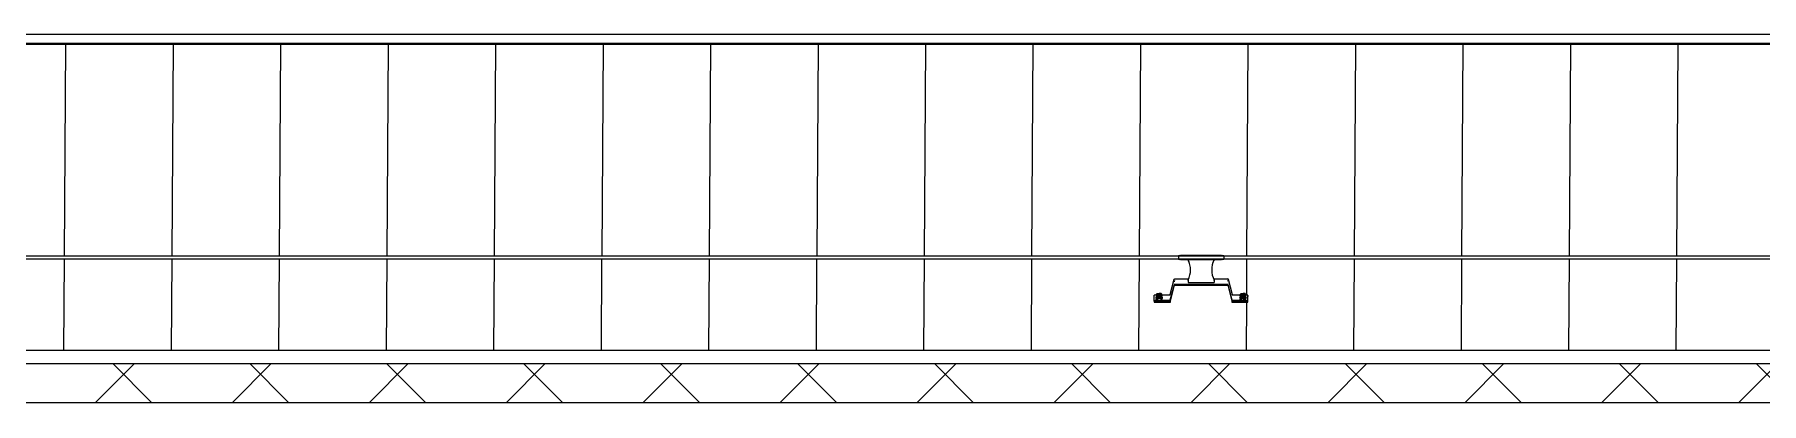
# Model space of a CAD drawing. Header units: millimetres. Extents: x 900982 to 1200730, y -305 to 27743.
# Drawn here: x 971740 to 977090, y 16569 to 17711 of the extents above; entities that cross this region are included whole.
import ezdxf

# ---------------------------------------------------------------- set-up
doc = ezdxf.new("R2010")
doc.units = ezdxf.units.MM
for name, color, linetype, lineweight in [('A-ROOF', 132, 'Continuous', 5), ('A-ROOF-PATT', 132, 'Continuous', 15), ('Q-SPCQ', 91, 'Continuous', 5)]:
    doc.layers.add(name, color=color, linetype=linetype, lineweight=lineweight)

# ---------------------------------------------------------------- blocks, each defined once
blk = doc.blocks.new('Static Line_Sayfa_Metal Deck_Pan Mount - Up to 15 _ pitch - Max 2 Users-1845519-SECTION - GRIDS 2A')
at = {"layer": 'Q-SPCQ'}
for p, q in [((1010152.4, 17024.9), (917357.6, 17024.9)), ((917357.6, 17016.9), (1010152.4, 17016.9)), ((975288.4, 17027.2), (975284.1, 17026.2)), ((975284.1, 17015.7), (975288.4, 17014.7)), ((975417.5, 17027.4), (975290.7, 17027.4)), ((975290.7, 17014.4), (975417.5, 17014.4)), ((975314.1, 17014.5), (975314.1, 17016.4)), ((975314.1, 17013.3), (975314.1, 17014.5)), ((975394.1, 17014.5), (975314.1, 17014.5)), ((975314.1, 17013.6), (975314.1, 17013.3)), ((975394.1, 17016.4), (975394.1, 17014.5)), ((975394.1, 17014.5), (975394.1, 17013.3)), ((975394.1, 17013.3), (975394.1, 17013.6)), ((975424.1, 17026.2), (975419.8, 17027.2)), ((975419.8, 17014.7), (975424.1, 17015.7)), ((975270.2, 16936.8), (975257.7, 16888.4)), ((975257.8, 16905.9), (975270.3, 16954.2)), ((975259.3, 16886.5), (975271.8, 16934.8)), ((975271.2, 16949.8), (975270.3, 16946)), ((975437, 16937.5), (975271.2, 16937.5)), ((975271.3, 16954.9), (975315.8, 16954.9)), ((975272.7, 16935.5), (975435.4, 16935.5)), ((975314.1, 16951.6), (975314.1, 16951.8)), ((975314.1, 16951.8), (975314.1, 16949.8)), ((975314.1, 16949.6), (975314.1, 16951.6)), ((975314.1, 16943.2), (975394.1, 16943.2)), ((975392.4, 16954.9), (975437.1, 16954.9)), ((975394.1, 16949.8), (975394.1, 16951.8)), ((975394.1, 16951.8), (975394.1, 16951.6)), ((975394.1, 16951.6), (975394.1, 16949.6)), ((975436.4, 16934.8), (975448.9, 16886.5)), ((975438, 16946.4), (975437, 16950.1)), ((975450.4, 16888.4), (975437.9, 16936.8)), ((975438, 16954.2), (975450.5, 16905.9)), ((975209.1, 16888.6), (975209.2, 16904.3)), ((975209.1, 16888.6), (975209.1, 16886.6)), ((975209.1, 16885.7), (975209.1, 16888.6)), ((975259.1, 16885.7), (975209.1, 16885.7)), ((975209.1, 16885.7), (975209.1, 16882.7)), ((975209.1, 16882.7), (975259.1, 16882.7)), ((975219.5, 16897.5), (975215, 16896.9)), ((975215.1, 16901.2), (975215.1, 16899.9)), ((975215.1, 16894.2), (975215.1, 16892.9)), ((975215.1, 16890.3), (975215.1, 16888.9)), ((975215.2, 16905.2), (975215.2, 16903.9)), ((975256.7, 16887.7), (975219.1, 16887.7)), ((975219.1, 16885.7), (975258.3, 16885.7)), ((975224.1, 16902.3), (975219.3, 16902.1)), ((975219.3, 16902.1), (975219.3, 16901.6)), ((975219.3, 16902.1), (975219.3, 16897.5)), ((975219.3, 16901.6), (975224.1, 16901.3)), ((975219.3, 16901.6), (975219.3, 16897)), ((975219.3, 16896.7), (975224.1, 16896.9)), ((975224.1, 16895.9), (975219.3, 16896.2)), ((975229, 16902.1), (975224.1, 16902.3)), ((975224.1, 16902.3), (975224.1, 16897.7)), ((975224.1, 16901.3), (975229, 16901.6)), ((975224.1, 16896.8), (975224.1, 16901.3)), ((975224.1, 16896.9), (975229, 16896.7)), ((975229, 16896.2), (975224.1, 16895.9)), ((975224.2, 16905.1), (975230.1, 16905.1)), ((975233.3, 16896.9), (975228.8, 16897.5)), ((975229, 16901.6), (975229, 16902.1)), ((975229, 16902.1), (975229, 16897.5)), ((975229, 16901.6), (975229, 16897)), ((975232, 16905.1), (975256.9, 16905.1)), ((975233.1, 16899.9), (975233.1, 16901.2)), ((975233.1, 16892.9), (975233.1, 16894.2)), ((975233.1, 16888.9), (975233.1, 16890.3)), ((975233.2, 16903.9), (975233.2, 16905.2)), ((975259.1, 16882.7), (975259.1, 16885.7)), ((975449.1, 16885.7), (975449.1, 16882.7)), ((975499.1, 16885.7), (975449.1, 16885.7)), ((975449.1, 16882.7), (975499.1, 16882.7)), ((975449.8, 16885.7), (975489.1, 16885.7)), ((975489.1, 16887.7), (975451.4, 16887.7)), ((975451.5, 16905.1), (975476.3, 16905.1)), ((975479.5, 16897.5), (975475, 16896.9)), ((975475.1, 16901.2), (975475.1, 16899.9)), ((975475.1, 16894.2), (975475.1, 16892.9)), ((975475.1, 16890.3), (975475.1, 16888.9)), ((975475.2, 16905.2), (975475.2, 16903.9)), ((975478.2, 16905.1), (975484.2, 16905.1)), ((975484.1, 16902.3), (975479.3, 16902.1)), ((975479.3, 16902.1), (975479.3, 16901.6)), ((975479.3, 16902.1), (975479.3, 16897.5)), ((975479.3, 16901.6), (975484.1, 16901.3)), ((975479.3, 16901.6), (975479.3, 16897)), ((975484.1, 16896.9), (975479.3, 16896.7)), ((975489, 16902.1), (975484.1, 16902.3)), ((975484.1, 16902.3), (975484.1, 16897.7)), ((975484.1, 16901.3), (975489, 16901.6)), ((975484.1, 16896.8), (975484.1, 16901.3)), ((975489, 16896.7), (975484.1, 16896.9)), ((975484.1, 16895.9), (975489, 16896.2)), ((975493.3, 16896.9), (975488.8, 16897.5)), ((975489, 16901.6), (975489, 16902.1)), ((975489, 16902.1), (975489, 16897.5)), ((975489, 16901.6), (975489, 16897)), ((975493.1, 16899.9), (975493.1, 16901.2)), ((975493.1, 16892.9), (975493.1, 16894.2)), ((975493.1, 16888.9), (975493.1, 16890.3)), ((975493.2, 16903.9), (975493.2, 16905.2)), ((975499.1, 16888.6), (975499.2, 16904.3)), ((975499.1, 16885.7), (975499.1, 16888.6)), ((975499.1, 16882.7), (975499.1, 16885.7)), ((975499.2, 16903.1), (975499.2, 16900.1))]:
    blk.add_line(p, q, dxfattribs=at)
at = {"layer": 'Q-SPCQ', "flags": 128}
for points in [[(975288.4, 17027.2), (975288.8, 17027.3), (975289.2, 17027.3), (975289.6, 17027.4), (975290, 17027.4), (975290.4, 17027.4), (975290.7, 17027.4)], [(975290.7, 17014.4), (975290.3, 17014.4), (975289.9, 17014.5), (975289.5, 17014.5), (975289.1, 17014.6), (975288.7, 17014.6), (975288.4, 17014.7)], [(975417.5, 17027.4), (975417.9, 17027.4), (975418.3, 17027.4), (975418.7, 17027.4), (975419.1, 17027.3), (975419.5, 17027.2), (975419.8, 17027.2)], [(975419.8, 17014.7), (975419.4, 17014.6), (975419, 17014.6), (975418.6, 17014.5), (975418.2, 17014.5), (975417.8, 17014.4), (975417.5, 17014.4)], [(975215.2, 16905.2), (975215.5, 16906.9), (975216.2, 16907.9), (975216.9, 16908.5), (975217.3, 16908.8), (975217.7, 16909), (975218, 16909.1), (975218.2, 16909.2), (975218.4, 16909.2), (975218.6, 16909.3), (975218.8, 16909.3), (975218.9, 16909.3), (975219.1, 16909.3), (975219.2, 16909.4), (975219.4, 16909.4), (975219.5, 16909.4), (975219.7, 16909.4), (975219.9, 16909.5), (975220, 16909.5), (975220.2, 16909.5), (975220.4, 16909.5), (975220.5, 16909.5), (975220.7, 16909.5), (975220.9, 16909.5), (975221.1, 16909.6), (975221.2, 16909.6), (975221.4, 16909.6), (975221.6, 16909.6), (975221.8, 16909.6), (975222, 16909.6), (975222.2, 16909.6), (975222.4, 16909.6), (975222.6, 16909.6), (975222.8, 16909.6), (975223, 16909.6), (975223.3, 16909.6), (975223.5, 16909.6), (975223.7, 16909.6), (975223.9, 16909.6), (975224.1, 16909.6), (975224.2, 16909.6)], [(975233.2, 16905.2), (975232.8, 16906.9), (975232.1, 16907.9), (975231.5, 16908.5), (975231, 16908.8), (975230.6, 16909), (975230.4, 16909.1), (975230.1, 16909.2), (975229.9, 16909.2), (975229.7, 16909.3), (975229.6, 16909.3), (975229.4, 16909.3), (975229.3, 16909.3), (975229.1, 16909.4), (975229, 16909.4), (975228.8, 16909.4), (975228.6, 16909.4), (975228.5, 16909.5), (975228.3, 16909.5), (975228.2, 16909.5), (975228, 16909.5), (975227.8, 16909.5), (975227.6, 16909.5), (975227.5, 16909.5), (975227.3, 16909.6), (975227.1, 16909.6), (975226.9, 16909.6), (975226.7, 16909.6), (975226.5, 16909.6), (975226.3, 16909.6), (975226.1, 16909.6), (975225.9, 16909.6), (975225.7, 16909.6), (975225.5, 16909.6), (975225.3, 16909.6), (975225.1, 16909.6), (975224.9, 16909.6), (975224.7, 16909.6), (975224.4, 16909.6), (975224.2, 16909.6), (975224.2, 16909.6)], [(975475.2, 16905.2), (975475.5, 16906.9), (975476.2, 16907.9), (975476.9, 16908.5), (975477.3, 16908.8), (975477.7, 16909), (975478, 16909.1), (975478.2, 16909.2), (975478.4, 16909.2), (975478.6, 16909.3), (975478.8, 16909.3), (975478.9, 16909.3), (975479.1, 16909.3), (975479.2, 16909.4), (975479.4, 16909.4), (975479.5, 16909.4), (975479.7, 16909.4), (975479.9, 16909.5), (975480, 16909.5), (975480.2, 16909.5), (975480.4, 16909.5), (975480.5, 16909.5), (975480.7, 16909.5), (975480.9, 16909.5), (975481.1, 16909.6), (975481.2, 16909.6), (975481.4, 16909.6), (975481.6, 16909.6), (975481.8, 16909.6), (975482, 16909.6), (975482.2, 16909.6), (975482.4, 16909.6), (975482.6, 16909.6), (975482.8, 16909.6), (975483, 16909.6), (975483.3, 16909.6), (975483.5, 16909.6), (975483.7, 16909.6), (975483.9, 16909.6), (975484.1, 16909.6), (975484.2, 16909.6)], [(975493.2, 16905.2), (975492.8, 16906.9), (975492.1, 16907.9), (975491.5, 16908.5), (975491, 16908.8), (975490.6, 16909), (975490.4, 16909.1), (975490.1, 16909.2), (975489.9, 16909.2), (975489.7, 16909.3), (975489.6, 16909.3), (975489.4, 16909.3), (975489.3, 16909.3), (975489.1, 16909.4), (975489, 16909.4), (975488.8, 16909.4), (975488.6, 16909.4), (975488.5, 16909.5), (975488.3, 16909.5), (975488.2, 16909.5), (975488, 16909.5), (975487.8, 16909.5), (975487.6, 16909.5), (975487.5, 16909.5), (975487.3, 16909.6), (975487.1, 16909.6), (975486.9, 16909.6), (975486.7, 16909.6), (975486.5, 16909.6), (975486.3, 16909.6), (975486.1, 16909.6), (975485.9, 16909.6), (975485.7, 16909.6), (975485.5, 16909.6), (975485.3, 16909.6), (975485.1, 16909.6), (975484.9, 16909.6), (975484.7, 16909.6), (975484.4, 16909.6), (975484.2, 16909.6), (975484.2, 16909.6)], [(975215.1, 16901.2), (975215.5, 16902.9), (975216.2, 16904), (975216.8, 16904.5), (975217.3, 16904.8), (975217.7, 16905), (975217.9, 16905.1), (975218.2, 16905.2), (975218.4, 16905.2), (975218.6, 16905.3), (975218.7, 16905.3), (975218.9, 16905.3), (975219.1, 16905.4), (975219.2, 16905.4), (975219.4, 16905.4), (975219.5, 16905.4), (975219.7, 16905.4), (975219.8, 16905.5), (975220, 16905.5), (975220.2, 16905.5), (975220.3, 16905.5), (975220.5, 16905.5), (975220.7, 16905.5), (975220.9, 16905.6), (975221, 16905.6), (975221.2, 16905.6), (975221.4, 16905.6), (975221.6, 16905.6), (975221.8, 16905.6), (975222, 16905.6), (975222.2, 16905.6), (975222.4, 16905.6), (975222.6, 16905.6), (975222.8, 16905.6), (975223, 16905.6), (975223.2, 16905.6), (975223.4, 16905.6), (975223.7, 16905.7), (975223.9, 16905.7), (975224.1, 16905.7), (975224.1, 16905.7)], [(975215.1, 16894.2), (975215.5, 16895.9), (975216.2, 16897), (975216.8, 16897.5), (975217.3, 16897.8), (975217.6, 16898), (975217.9, 16898.1), (975218.1, 16898.2), (975218.3, 16898.2), (975218.5, 16898.3), (975218.7, 16898.3), (975218.9, 16898.4), (975219, 16898.4), (975219.2, 16898.4), (975219.3, 16898.4), (975219.5, 16898.5), (975219.6, 16898.5), (975219.8, 16898.5), (975219.9, 16898.5), (975220.1, 16898.5), (975220.3, 16898.5), (975220.5, 16898.6), (975220.6, 16898.6), (975220.8, 16898.6), (975221, 16898.6), (975221.2, 16898.6), (975221.4, 16898.6), (975221.6, 16898.6), (975221.8, 16898.6), (975222, 16898.6), (975222.2, 16898.6), (975222.4, 16898.7), (975222.6, 16898.7), (975222.8, 16898.7), (975223, 16898.7), (975223.2, 16898.7), (975223.4, 16898.7), (975223.6, 16898.7), (975223.8, 16898.7), (975224, 16898.7), (975224.1, 16898.7)], [(975215.1, 16890.3), (975215.4, 16891.9), (975216.1, 16893), (975216.8, 16893.6), (975217.2, 16893.8), (975217.6, 16894), (975217.9, 16894.1), (975218.1, 16894.2), (975218.3, 16894.3), (975218.5, 16894.3), (975218.7, 16894.3), (975218.8, 16894.4), (975219, 16894.4), (975219.1, 16894.4), (975219.3, 16894.5), (975219.4, 16894.5), (975219.6, 16894.5), (975219.8, 16894.5), (975219.9, 16894.5), (975220.1, 16894.5), (975220.3, 16894.6), (975220.4, 16894.6), (975220.6, 16894.6), (975220.8, 16894.6), (975221, 16894.6), (975221.2, 16894.6), (975221.3, 16894.6), (975221.5, 16894.6), (975221.7, 16894.6), (975221.9, 16894.7), (975222.1, 16894.7), (975222.3, 16894.7), (975222.5, 16894.7), (975222.7, 16894.7), (975223, 16894.7), (975223.2, 16894.7), (975223.4, 16894.7), (975223.6, 16894.7), (975223.8, 16894.7), (975224, 16894.7), (975224.1, 16894.7)], [(975233.1, 16901.2), (975232.8, 16902.9), (975232.1, 16904), (975231.4, 16904.5), (975231, 16904.8), (975230.6, 16905), (975230.3, 16905.1), (975230.1, 16905.2), (975229.9, 16905.2), (975229.7, 16905.3), (975229.6, 16905.3), (975229.4, 16905.3), (975229.2, 16905.4), (975229.1, 16905.4), (975228.9, 16905.4), (975228.8, 16905.4), (975228.6, 16905.4), (975228.5, 16905.5), (975228.3, 16905.5), (975228.1, 16905.5), (975228, 16905.5), (975227.8, 16905.5), (975227.6, 16905.5), (975227.4, 16905.6), (975227.3, 16905.6), (975227.1, 16905.6), (975226.9, 16905.6), (975226.7, 16905.6), (975226.5, 16905.6), (975226.3, 16905.6), (975226.1, 16905.6), (975225.9, 16905.6), (975225.7, 16905.6), (975225.5, 16905.6), (975225.3, 16905.6), (975225.1, 16905.6), (975224.8, 16905.6), (975224.6, 16905.7), (975224.4, 16905.7), (975224.2, 16905.7), (975224.1, 16905.7)], [(975233.1, 16894.2), (975232.7, 16895.9), (975232, 16897), (975231.4, 16897.5), (975230.9, 16897.8), (975230.6, 16898), (975230.3, 16898.1), (975230.1, 16898.2), (975229.9, 16898.2), (975229.7, 16898.3), (975229.5, 16898.3), (975229.3, 16898.4), (975229.2, 16898.4), (975229, 16898.4), (975228.9, 16898.4), (975228.7, 16898.5), (975228.6, 16898.5), (975228.4, 16898.5), (975228.2, 16898.5), (975228.1, 16898.5), (975227.9, 16898.5), (975227.7, 16898.6), (975227.6, 16898.6), (975227.4, 16898.6), (975227.2, 16898.6), (975227, 16898.6), (975226.8, 16898.6), (975226.6, 16898.6), (975226.4, 16898.6), (975226.2, 16898.6), (975226, 16898.6), (975225.8, 16898.7), (975225.6, 16898.7), (975225.4, 16898.7), (975225.2, 16898.7), (975225, 16898.7), (975224.8, 16898.7), (975224.6, 16898.7), (975224.4, 16898.7), (975224.2, 16898.7), (975224.1, 16898.7)], [(975233.1, 16890.3), (975232.7, 16891.9), (975232, 16893), (975231.4, 16893.6), (975230.9, 16893.8), (975230.6, 16894), (975230.3, 16894.1), (975230, 16894.2), (975229.8, 16894.3), (975229.7, 16894.3), (975229.5, 16894.3), (975229.3, 16894.4), (975229.2, 16894.4), (975229, 16894.4), (975228.9, 16894.5), (975228.7, 16894.5), (975228.5, 16894.5), (975228.4, 16894.5), (975228.2, 16894.5), (975228.1, 16894.5), (975227.9, 16894.6), (975227.7, 16894.6), (975227.5, 16894.6), (975227.4, 16894.6), (975227.2, 16894.6), (975227, 16894.6), (975226.8, 16894.6), (975226.6, 16894.6), (975226.4, 16894.6), (975226.2, 16894.7), (975226, 16894.7), (975225.8, 16894.7), (975225.6, 16894.7), (975225.4, 16894.7), (975225.2, 16894.7), (975225, 16894.7), (975224.8, 16894.7), (975224.6, 16894.7), (975224.3, 16894.7), (975224.1, 16894.7), (975224.1, 16894.7)], [(975475.1, 16901.2), (975475.5, 16902.9), (975476.2, 16904), (975476.8, 16904.5), (975477.3, 16904.8), (975477.7, 16905), (975477.9, 16905.1), (975478.2, 16905.2), (975478.4, 16905.2), (975478.6, 16905.3), (975478.7, 16905.3), (975478.9, 16905.3), (975479.1, 16905.4), (975479.2, 16905.4), (975479.4, 16905.4), (975479.5, 16905.4), (975479.7, 16905.4), (975479.8, 16905.5), (975480, 16905.5), (975480.2, 16905.5), (975480.3, 16905.5), (975480.5, 16905.5), (975480.7, 16905.5), (975480.9, 16905.6), (975481, 16905.6), (975481.2, 16905.6), (975481.4, 16905.6), (975481.6, 16905.6), (975481.8, 16905.6), (975482, 16905.6), (975482.2, 16905.6), (975482.4, 16905.6), (975482.6, 16905.6), (975482.8, 16905.6), (975483, 16905.6), (975483.2, 16905.6), (975483.4, 16905.6), (975483.7, 16905.7), (975483.9, 16905.7), (975484.1, 16905.7), (975484.1, 16905.7)], [(975475.1, 16894.2), (975475.5, 16895.9), (975476.2, 16897), (975476.8, 16897.5), (975477.3, 16897.8), (975477.6, 16898), (975477.9, 16898.1), (975478.1, 16898.2), (975478.3, 16898.2), (975478.5, 16898.3), (975478.7, 16898.3), (975478.9, 16898.4), (975479, 16898.4), (975479.2, 16898.4), (975479.3, 16898.4), (975479.5, 16898.5), (975479.6, 16898.5), (975479.8, 16898.5), (975479.9, 16898.5), (975480.1, 16898.5), (975480.3, 16898.5), (975480.5, 16898.6), (975480.6, 16898.6), (975480.8, 16898.6), (975481, 16898.6), (975481.2, 16898.6), (975481.4, 16898.6), (975481.6, 16898.6), (975481.8, 16898.6), (975482, 16898.6), (975482.2, 16898.6), (975482.4, 16898.7), (975482.6, 16898.7), (975482.8, 16898.7), (975483, 16898.7), (975483.2, 16898.7), (975483.4, 16898.7), (975483.6, 16898.7), (975483.8, 16898.7), (975484, 16898.7), (975484.1, 16898.7)], [(975475.1, 16890.3), (975475.4, 16891.9), (975476.1, 16893), (975476.8, 16893.6), (975477.2, 16893.8), (975477.6, 16894), (975477.9, 16894.1), (975478.1, 16894.2), (975478.3, 16894.3), (975478.5, 16894.3), (975478.7, 16894.3), (975478.8, 16894.4), (975479, 16894.4), (975479.1, 16894.4), (975479.3, 16894.5), (975479.4, 16894.5), (975479.6, 16894.5), (975479.8, 16894.5), (975479.9, 16894.5), (975480.1, 16894.5), (975480.3, 16894.6), (975480.4, 16894.6), (975480.6, 16894.6), (975480.8, 16894.6), (975481, 16894.6), (975481.2, 16894.6), (975481.3, 16894.6), (975481.5, 16894.6), (975481.7, 16894.6), (975481.9, 16894.7), (975482.1, 16894.7), (975482.3, 16894.7), (975482.5, 16894.7), (975482.7, 16894.7), (975483, 16894.7), (975483.2, 16894.7), (975483.4, 16894.7), (975483.6, 16894.7), (975483.8, 16894.7), (975484, 16894.7), (975484.1, 16894.7)], [(975493.1, 16901.2), (975492.8, 16902.9), (975492.1, 16904), (975491.4, 16904.5), (975491, 16904.8), (975490.6, 16905), (975490.3, 16905.1), (975490.1, 16905.2), (975489.9, 16905.2), (975489.7, 16905.3), (975489.6, 16905.3), (975489.4, 16905.3), (975489.2, 16905.4), (975489.1, 16905.4), (975488.9, 16905.4), (975488.8, 16905.4), (975488.6, 16905.4), (975488.5, 16905.5), (975488.3, 16905.5), (975488.1, 16905.5), (975488, 16905.5), (975487.8, 16905.5), (975487.6, 16905.5), (975487.4, 16905.6), (975487.3, 16905.6), (975487.1, 16905.6), (975486.9, 16905.6), (975486.7, 16905.6), (975486.5, 16905.6), (975486.3, 16905.6), (975486.1, 16905.6), (975485.9, 16905.6), (975485.7, 16905.6), (975485.5, 16905.6), (975485.3, 16905.6), (975485.1, 16905.6), (975484.8, 16905.6), (975484.6, 16905.7), (975484.4, 16905.7), (975484.2, 16905.7), (975484.1, 16905.7)], [(975493.1, 16894.2), (975492.7, 16895.9), (975492, 16897), (975491.4, 16897.5), (975490.9, 16897.8), (975490.6, 16898), (975490.3, 16898.1), (975490.1, 16898.2), (975489.9, 16898.2), (975489.7, 16898.3), (975489.5, 16898.3), (975489.3, 16898.4), (975489.2, 16898.4), (975489, 16898.4), (975488.9, 16898.4), (975488.7, 16898.5), (975488.6, 16898.5), (975488.4, 16898.5), (975488.2, 16898.5), (975488.1, 16898.5), (975487.9, 16898.5), (975487.7, 16898.6), (975487.6, 16898.6), (975487.4, 16898.6), (975487.2, 16898.6), (975487, 16898.6), (975486.8, 16898.6), (975486.6, 16898.6), (975486.4, 16898.6), (975486.2, 16898.6), (975486, 16898.6), (975485.8, 16898.7), (975485.6, 16898.7), (975485.4, 16898.7), (975485.2, 16898.7), (975485, 16898.7), (975484.8, 16898.7), (975484.6, 16898.7), (975484.4, 16898.7), (975484.2, 16898.7), (975484.1, 16898.7)], [(975493.1, 16890.3), (975492.7, 16891.9), (975492, 16893), (975491.4, 16893.6), (975490.9, 16893.8), (975490.6, 16894), (975490.3, 16894.1), (975490, 16894.2), (975489.8, 16894.3), (975489.7, 16894.3), (975489.5, 16894.3), (975489.3, 16894.4), (975489.2, 16894.4), (975489, 16894.4), (975488.9, 16894.5), (975488.7, 16894.5), (975488.5, 16894.5), (975488.4, 16894.5), (975488.2, 16894.5), (975488.1, 16894.5), (975487.9, 16894.6), (975487.7, 16894.6), (975487.5, 16894.6), (975487.4, 16894.6), (975487.2, 16894.6), (975487, 16894.6), (975486.8, 16894.6), (975486.6, 16894.6), (975486.4, 16894.6), (975486.2, 16894.7), (975486, 16894.7), (975485.8, 16894.7), (975485.6, 16894.7), (975485.4, 16894.7), (975485.2, 16894.7), (975485, 16894.7), (975484.8, 16894.7), (975484.6, 16894.7), (975484.3, 16894.7), (975484.1, 16894.7), (975484.1, 16894.7)]]:
    blk.add_lwpolyline(points, dxfattribs=at)
at = {"layer": 'Q-SPCQ'}
for centre, major_axis, ratio, start_param, end_param in [((975284.1, 17020.9), (0, 5.22), 0.000553, 0.087266, 1.006623), ((975284.1, 17020.9), (0, 5.22), 0.000553, 1.171585, 2.099087), ((975284.1, 17020.9), (0, 5.22), 0.000553, 2.181662, 3.141462), ((975284.1, 17020.9), (0, 5.22), 0.000553, 3.141593, 3.228859), ((975251.3, 16982.7), (-70, 0.4), 0.996195, 3.429686, 3.60672), ((975251.3, 16982.5), (-70, 0.4), 0.996195, 2.689154, 3.60672), ((975456.9, 16982.5), (-70, 0.4), 0.996195, 5.830747, 6.748313), ((975456.9, 16982.7), (-70, 0.4), 0.996195, 5.830747, 6.009742), ((975424.1, 17020.9), (0, 5.22), 0.000553, 0.087266, 1.006623), ((975424.1, 17020.9), (0, 5.22), 0.000553, 1.171853, 2.098853), ((975424.1, 17020.9), (0, 5.22), 0.000553, 2.181662, 3.141593), ((975424.1, 17020.9), (0, 5.22), 0.000553, 3.141723, 3.228859), ((975251.3, 16982.7), (-70, 0.4), 0.996195, 2.689154, 2.918546), ((975456.9, 16982.7), (-70, 0.4), 0.996195, 0.235736, 0.465127), ((975256.9, 16906.1), (-1, 0.006), 0.996195, 1.577141, 2.895778), ((975271.2, 16936.5), (-1, 0.006), 0.996195, 4.718734, 6.03737), ((975271.3, 16953.9), (-1, 0.006), 0.996195, 4.938506, 6.03737), ((975272.7, 16934.5), (-1, 0.006), 0.996195, 4.718734, 6.03737), ((975314.1, 16950.2), (0, 7), 0.000553, 1.658063, 3.228859), ((975394.1, 16950.2), (0, 7), 0.000553, 1.658063, 3.228859), ((975435.4, 16934.5), (-1, 0.006), 0.996195, 3.400097, 4.718734), ((975437.1, 16953.9), (-1, 0.006), 0.996195, 3.400097, 4.718734), ((975437, 16936.5), (-1, 0.006), 0.996195, 3.400097, 4.498961), ((975451.5, 16906.1), (-1, 0.006), 0.996195, 0.258504, 1.577141), ((975219.1, 16888.6), (10, 0), 0.087156, 3.141593, 4.711834), ((975219.1, 16886.6), (10, 0), 0.087156, 3.141593, 4.711834), ((975219.2, 16904.3), (10, 0), 0.087156, 2.09384, 3.141038), ((975224.1, 16896.4), (11, 0), 0.087156, 1.570241, 3.664636), ((975224.1, 16899.9), (9, 0), 0.087156, 1.915454, 4.711834), ((975224.1, 16888.9), (9, 0), 0.087156, 1.915454, 4.711834), ((975224.1, 16892.9), (9, 0), 0.087156, 1.570241, 3.664636), ((975224.2, 16903.9), (9, 0), 0.087156, 1.915454, 3.664636), ((975224.1, 16899.9), (9, 0), 0.087156, 4.711834, 7.853427), ((975224.1, 16896.4), (11, 0), 0.087156, 5.759031, 7.853427), ((975224.1, 16892.9), (9, 0), 0.087156, 5.759031, 7.853427), ((975224.1, 16888.9), (9, 0), 0.087156, 4.711834, 7.509336), ((975224.2, 16903.9), (9, 0), 0.087156, 5.759031, 7.853427), ((975224.2, 16903.9), (9, 0), 0.087156, 4.711834, 5.576632), ((975256.7, 16888.7), (-1, 0.006), 0.996195, 1.577141, 2.895778), ((975258.3, 16886.7), (-1, 0.006), 0.996195, 1.577141, 2.895778), ((975449.8, 16886.7), (-1, 0.006), 0.996195, 0.258504, 1.577141), ((975451.4, 16888.7), (-1, 0.006), 0.996195, 0.258504, 1.577141), ((975484.1, 16896.4), (11, 0), 0.087156, 1.570241, 3.664636), ((975484.1, 16888.9), (9, 0), 0.087156, 1.915454, 4.711834), ((975484.1, 16899.9), (9, 0), 0.087156, 1.570241, 4.711834), ((975484.1, 16892.9), (9, 0), 0.087156, 1.915454, 3.664636), ((975484.2, 16903.9), (9, 0), 0.087156, 1.571576, 3.664636), ((975484.2, 16903.9), (9, 0), 0.087156, 3.838502, 4.711834), ((975484.1, 16899.9), (9, 0), 0.087156, 4.711834, 7.853427), ((975484.1, 16896.4), (11, 0), 0.087156, 5.759031, 7.853427), ((975484.1, 16892.9), (9, 0), 0.087156, 5.759031, 7.853427), ((975484.1, 16892.9), (9, 0), 0.087156, 4.711834, 5.576632), ((975484.1, 16888.9), (9, 0), 0.087156, 4.711834, 7.853427), ((975484.2, 16903.9), (9, 0), 0.087156, 4.711834, 5.576632), ((975484.2, 16903.9), (9, 0), 0.087156, 5.759031, 7.509336), ((975489.1, 16888.6), (10, 0), 0.087156, 4.711834, 6.28263), ((975489.1, 16886.6), (10, 0), 0.087156, 4.711834, 6.28263), ((975489.2, 16904.3), (10, 0), 0.087156, 0, 1.046642)]:
    blk.add_ellipse(centre, major_axis=major_axis, ratio=ratio, start_param=start_param, end_param=end_param, dxfattribs=at)
for points in [[(975224.1, 16897.7), (975223.3, 16897.8), (975221.7, 16897.8), (975220.1, 16897.6), (975219.3, 16897.5)], [(975219.3, 16897.5), (975219.3, 16897.5), (975219.3, 16897.4), (975219.3, 16897.2), (975219.3, 16897)], [(975219.3, 16897), (975220.1, 16897.1), (975221.7, 16897.1), (975223.3, 16896.9), (975224.1, 16896.8)], [(975229, 16897.5), (975228.2, 16897.6), (975226.5, 16897.8), (975224.9, 16897.8), (975224.1, 16897.7)], [(975224.1, 16896.8), (975224.9, 16896.9), (975226.5, 16897.1), (975228.2, 16897.1), (975229, 16897)], [(975229, 16897), (975229, 16897.2), (975229, 16897.4), (975229, 16897.5), (975229, 16897.5)], [(975479.3, 16897.5), (975480.1, 16897.6), (975481.7, 16897.8), (975483.3, 16897.8), (975484.1, 16897.7)], [(975479.3, 16897), (975479.3, 16897.2), (975479.3, 16897.4), (975479.3, 16897.5), (975479.3, 16897.5)], [(975484.1, 16896.8), (975483.3, 16896.9), (975481.7, 16897.1), (975480.1, 16897.1), (975479.3, 16897)], [(975484.1, 16897.7), (975484.9, 16897.8), (975486.5, 16897.8), (975488.2, 16897.6), (975489, 16897.5)], [(975489, 16897), (975488.1, 16897.1), (975486.5, 16897.1), (975484.9, 16896.9), (975484.1, 16896.8)], [(975489, 16897.5), (975489, 16897.5), (975489, 16897.4), (975489, 16897.2), (975489, 16897)]]:
    blk.add_open_spline(points, degree=3, dxfattribs=at)
blk = doc.blocks.new('Ridge Capping - Ridge Capping-1882401-SECTION - GRIDS 2A')
at = {"layer": 'A-ROOF'}
for p, q in [((1021760.8, 17710.8), (910524.5, 17710.9)), ((910524.4, 17684.7), (1021760.8, 17684.7)), ((910524.4, 17681), (1021760.8, 17681))]:
    blk.add_line(p, q, dxfattribs=at)

msp = doc.modelspace()

# ---------------------------------------------------------------- hatches: boundary and pattern name
at = {"layer": 'A-ROOF-PATT', "lineweight": 5}
h = msp.add_hatch(dxfattribs=at)
h.set_pattern_fill('FP_3', color=256, style=0, pattern_type=2)
h.set_pattern_definition([(89.638, (-19.27, 413459.42), (-332.99965, -0.00109), [])])
h.paths.add_polyline_path([(1013396.2, 17006.6), (1013396.2, 17007.8), (1013387.2, 17007.8)])
h.paths.add_polyline_path([(1013258.7, 17008.2), (1013258.7, 17006.7), (1013256, 17007.9)])
h.paths.add_polyline_path([(914851.3, 17009), (914851.3, 17010.2), (914842.3, 17010.1)])
h.paths.add_polyline_path([(914713.8, 17009.7), (914713.8, 17008.2), (914710.3, 17009.3)])
h.paths.add_polyline_path([(913942.5, 17006.1), (913942.5, 17007.4), (913932.6, 17007.3)])
h.paths.add_polyline_path([(911611.8, 17018.4), (911608.4, 17009.3), (911607.4, 17019.2), (911610.3, 17018.7)])
h.paths.add_polyline_path([(911615.8, 17016.6), (911610.4, 17009), (911613, 17017.9)])
h.paths.add_polyline_path([(911619.2, 17013.8), (911613.8, 17011.7), (911615.8, 17016.6)])
h.paths.add_polyline_path([(913561.9, 17011.2), (913561.9, 17012.3), (913564.6, 17011.4)])
h.paths.add_polyline_path([(915661.9, 17018.2), (915661.9, 17019.3), (915667.1, 17018.5)])
h.paths.add_polyline_path([(916201.2, 17020), (916211.3, 17021.1), (916206.5, 17020.3)])
h.paths.add_polyline_path([(916649.4, 17021.6), (916649.4, 17022.5), (916653, 17021.7)])
h.paths.add_polyline_path([(1012106.7, 17017.2), (1012106.7, 17018.4), (1012108.3, 17017.3)])
h.paths.add_polyline_path([(1014206.8, 17010.5), (1014206.8, 17011.6), (1014210.6, 17010.7)])
h.paths.add_polyline_path([(1014746.1, 17008.7), (1014756.2, 17009.8), (1014750, 17008.9)])
h.paths.add_polyline_path([(1015890.8, 17013.8), (1015899.7, 17005.4), (1015898.2, 17003.2), (1015903.5, 17000.6), (1015899.7, 16998.4), (1015898.2, 16996.5), (1015903.5, 16994.3), (1015908.8, 16996.5), (1015911, 17001.8), (1015910, 17015.7), (1015905.4, 17009.3), (1015903.5, 17009.3), (1015901.5, 17009), (1015899.2, 17009), (1015898.2, 17007.1), (1015894.2, 17010.7)])
h.paths.add_polyline_path([(1016226.9, 16735), (1016226.9, 16878.7), (1016096.9, 16878.7), (1016096.9, 16881.7), (1015965, 16881.7), (1015965, 16878.7), (1015936.8, 16878.7), (1015936.8, 16881.7), (1015804.9, 16881.7), (1015804.9, 16878.7), (1015674.9, 16878.7), (1015675, 16952.5), (1015886, 16953.7), (1015885.4, 16999.3), (1015821.4, 16998.6), (1015631, 16999.3), (1015403.7, 17000), (1015373, 16999.8), (1014892.4, 17001.6), (1014802.5, 17001.7), (1013948.7, 17005.5), (1013881.3, 17005.1), (1013836.3, 17004.9), (1013289.4, 17007.3), (1013287.9, 17007.9), (1013227.2, 17007.3), (1013139.8, 17007.7), (1013078.6, 17007.3), (1010221.4, 17017), (1010221.4, 17015.7), (1010191.4, 17014.5), (1010186, 16998.3), (1010184.2, 16982.5), (1010186, 16966.6), (1010191.4, 16954.9), (1010234.4, 16954.9), (1010232.7, 16935.5), (1010068.5, 16937.5), (1010068.6, 16954.9), (1010113.1, 16954.9), (1010116.8, 16966.6), (1010118.6, 16982.5), (1010116.8, 16998.3), (1010111.4, 17014.5), (1010081.4, 17015.7), (1010081.4, 17017), (1004415.3, 17015.7), (1004415.3, 17014.5), (1004391.8, 17014.5), (1004386.4, 16998.3), (1004384.6, 16982.5), (1004386.5, 16966.6), (1004391.9, 16954.9), (1004434.8, 16954.9), (1004433.2, 16935.5), (1004268.9, 16937.5), (1004269, 16954.9), (1004313.6, 16954.9), (1004317.3, 16966.6), (1004319.1, 16982.5), (1004317.3, 16998.3), (1004311.9, 17014.5), (1004281.9, 17015.7), (1004281.9, 17017), (998615.7, 17015.7), (998615.7, 17014.5), (998592.3, 17014.5), (998586.9, 16998.3), (998585.1, 16982.5), (998586.9, 16966.6), (998592.3, 16954.9), (998635.3, 16954.9), (998633.6, 16935.5), (998469.4, 16937.5), (998469.5, 16954.9), (998514, 16954.9), (998517.7, 16966.6), (998519.5, 16982.5), (998517.7, 16998.3), (998512.3, 17014.5), (998482.3, 17015.7), (998482.3, 17017), (992816.2, 17015.7), (992816.2, 17014.5), (992792.7, 17014.5), (992787.3, 16998.3), (992785.5, 16982.5), (992787.3, 16966.6), (992792.8, 16954.9), (992835.7, 16954.9), (992834.1, 16935.5), (992669.8, 16937.5), (992669.9, 16954.9), (992714.5, 16954.9), (992718.2, 16966.6), (992720, 16982.5), (992718.2, 16998.3), (992712.8, 17014.5), (992682.7, 17015.7), (992682.7, 17017), (987016.6, 17015.7), (987016.6, 17014.5), (986993.2, 17014.5), (986987.8, 16998.3), (986986, 16982.5), (986987.8, 16966.6), (986993.2, 16954.9), (987036.2, 16954.9), (987034.5, 16935.5), (986870.3, 16937.5), (986870.4, 16954.9), (986914.9, 16954.9), (986918.6, 16966.6), (986920.4, 16982.5), (986916.4, 17005), (986913.2, 17014.5), (986883.2, 17015.7), (986883.2, 17017), (981217.1, 17015.7), (981217.1, 17014.5), (981193.6, 17014.5), (981188.2, 16998.3), (981186.4, 16982.5), (981188.2, 16966.6), (981193.6, 16954.9), (981236.6, 16954.9), (981235, 16935.5), (981070.7, 16937.5), (981070.8, 16954.9), (981115.4, 16954.9), (981119.1, 16966.6), (981120.9, 16982.5), (981119.1, 16998.3), (981113.6, 17014.5), (981083.6, 17015.7), (981083.6, 17017), (975417.5, 17015.7), (975417.5, 17014.5), (975394.1, 17014.5), (975388.7, 16998.3), (975386.9, 16982.5), (975388.7, 16966.6), (975394.1, 16954.9), (975437.1, 16954.9), (975435.4, 16935.5), (975271.2, 16937.5), (975271.3, 16954.9), (975315.8, 16954.9), (975319.5, 16966.6), (975321.3, 16982.5), (975319.5, 16998.3), (975314.1, 17014.5), (975284.1, 17015.7), (975284.1, 17017), (969617.9, 17015.7), (969617.9, 17014.5), (969594.5, 17014.5), (969589.1, 16998.3), (969587.3, 16982.5), (969589.1, 16966.6), (969594.5, 16954.9), (969637.5, 16954.9), (969635.9, 16935.5), (969471.6, 16937.5), (969471.7, 16954.9), (969516.2, 16954.9), (969519.9, 16966.6), (969521.8, 16982.5), (969519.9, 16998.3), (969514.5, 17014.5), (969484.5, 17015.7), (969484.5, 17017), (963818.4, 17015.7), (963817.1, 17014.5), (963795, 17014.5), (963789.6, 16998.3), (963787.8, 16982.5), (963789.6, 16966.6), (963795, 16954.9), (963838, 16954.9), (963836.3, 16935.5), (963672.1, 16937.5), (963672.2, 16954.9), (963716.7, 16954.9), (963720.4, 16966.6), (963722.2, 16982.5), (963720.4, 16998.3), (963715, 17014.5), (963685, 17015.7), (963685, 17017), (958018.8, 17015.7), (958018.8, 17014.5), (957995.4, 17014.5), (957990, 16998.3), (957988.2, 16982.5), (957990, 16966.6), (957995.4, 16954.9), (958038.4, 16954.9), (958036.8, 16935.5), (957872.5, 16937.5), (957872.6, 16954.9), (957917.1, 16954.9), (957920.8, 16966.6), (957922.7, 16982.5), (957920.8, 16998.3), (957915.4, 17014.5), (957885.4, 17015.7), (957885.4, 17017), (952219.3, 17015.7), (952219.3, 17014.5), (952195.9, 17014.5), (952190.5, 16998.3), (952188.6, 16982.5), (952190.5, 16966.6), (952195.9, 16954.9), (952238.9, 16954.9), (952237.2, 16935.5), (952073, 16937.5), (952073.1, 16954.9), (952117.6, 16954.9), (952121.3, 16966.6), (952123.1, 16982.5), (952121.3, 16998.3), (952115.9, 17014.5), (952085.9, 17015.7), (952085.9, 17017), (946419.7, 17015.7), (946419.7, 17014.5), (946396.3, 17014.5), (946390.9, 16998.3), (946389.1, 16982.5), (946390.9, 16966.6), (946396.3, 16954.9), (946439.3, 16954.9), (946437.6, 16935.5), (946273.4, 16937.5), (946273.5, 16954.9), (946318, 16954.9), (946321.7, 16966.6), (946323.6, 16982.5), (946321.7, 16998.3), (946316.3, 17014.5), (946286.3, 17015.7), (946286.3, 17017), (940620.2, 17015.7), (940620.2, 17014.5), (940596.8, 17014.5), (940590.1, 16987.5), (940590.1, 16977.4), (940591.4, 16966.6), (940596.8, 16954.9), (940639.8, 16954.9), (940638.1, 16935.5), (940473.9, 16937.5), (940474, 16954.9), (940518.5, 16954.9), (940522.2, 16966.6), (940524, 16982.5), (940522.2, 16998.3), (940516.8, 17014.5), (940486.8, 17015.7), (940486.8, 17017), (934820.6, 17015.7), (934820.6, 17014.5), (934797.2, 17014.5), (934791.8, 16998.3), (934790, 16982.5), (934791.8, 16966.6), (934797.2, 16954.9), (934840.2, 16954.9), (934838.5, 16935.5), (934674.3, 16937.5), (934674.4, 16954.9), (934719.6, 16957), (934722.6, 16966.6), (934724.5, 16982.5), (934719.6, 17007.5), (934717.2, 17014.5), (934687.2, 17015.7), (934687.2, 17017), (929021.1, 17015.7), (929021.1, 17014.5), (928997.7, 17014.5), (928992.3, 16998.3), (928990.4, 16982.5), (928992.3, 16966.6), (928997.7, 16954.9), (929040.7, 16954.9), (929039, 16935.5), (928874.8, 16937.5), (928874.9, 16954.9), (928919.4, 16954.9), (928923.1, 16966.6), (928924.9, 16982.5), (928923.1, 16998.3), (928917.7, 17014.5), (928887.7, 17015.7), (928887.7, 17017), (923221.5, 17015.7), (923221.5, 17014.5), (923198.1, 17014.5), (923192.7, 16998.3), (923190.9, 16982.5), (923192.7, 16966.6), (923198.1, 16954.9), (923241.1, 16954.9), (923239.4, 16935.5), (923075.2, 16937.5), (923075.3, 16954.9), (923119.8, 16954.9), (923123.5, 16966.6), (923125.4, 16982.5), (923123.5, 16998.3), (923118.1, 17014.5), (923088.1, 17015.7), (923088.1, 17017), (917422, 17015.7), (917422, 17014.5), (917398.6, 17014.5), (917393.2, 16998.3), (917391.3, 16982.5), (917393.2, 16966.6), (917398.6, 16954.9), (917441.5, 16954.9), (917439.9, 16935.5), (917275.7, 16937.5), (917275.8, 16954.9), (917320.3, 16954.9), (917324, 16966.6), (917325.8, 16982.5), (917324, 16998.3), (917318.6, 17014.5), (917288.6, 17015.7), (917288.6, 17016.8), (917088.9, 17016.5), (916864.9, 17015.4), (916841.8, 17015.3), (916819.3, 17016), (916684.5, 17015.1), (916662, 17014.7), (915493.6, 17010.8), (913999.5, 17007), (913988.2, 17006.2), (913908.8, 17006.1), (913875.9, 17005.5), (913205.2, 17003.4), (912990, 17003.7), (912960.6, 17002.6), (912550.2, 17001.4), (912494, 17001.1), (912315.3, 17001.7), (912308.9, 17001.3), (912291.8, 17001.2), (912258.1, 17000.2), (911624, 16998.3), (911624, 16952.5), (911835.1, 16952.5), (911835, 16878.7), (911705, 16878.7), (911705, 16881.7), (911573.1, 16881.7), (911573.1, 16878.7), (911544.9, 16878.7), (911544.9, 16881.7), (911413, 16881.7), (911413, 16878.7), (911283, 16878.7), (911283.1, 16952.5), (911494, 16953.7), (911494, 16955.6), (911503.9, 16971.7), (911598.9, 17017.2), (911601.2, 16996.5), (911606.5, 16994.3), (911611.8, 16996.5), (911619, 16999.6), (911606.5, 17002.7), (911610.3, 17005.4), (911614.2, 17007.1), (911620.3, 17012.4), (911624.5, 17006.1), (911651.5, 17005.8), (911685.2, 17005.7), (911805.4, 17006.3), (912021, 17007.1), (912188.8, 17007.9), (916690.7, 17021.8), (916740.1, 17022.6), (916808.1, 17022.8), (916931.7, 17023.5), (917295.2, 17026.7), (917295.2, 17027.4), (917422, 17027.4), (917422, 17026.1), (923221.5, 17027.4), (923221.5, 17026.1), (928894.3, 17026.7), (928894.3, 17027.4), (929027.7, 17026.1), (929027.7, 17024.9), (934693.8, 17026.7), (934693.8, 17027.4), (934820.6, 17027.4), (934820.6, 17026.1), (940620.2, 17027.4), (940620.2, 17026.1), (946292.9, 17026.7), (946292.9, 17027.4), (946426.3, 17026.7), (946426.3, 17024.9), (952092.5, 17026.7), (952092.5, 17027.4), (952225.9, 17026.7), (952225.9, 17024.9), (957892, 17026.7), (957892, 17027.4), (958025.4, 17026.7), (958025.4, 17024.9), (963691.6, 17026.7), (963691.6, 17027.4), (963825, 17026.7), (963825, 17024.9), (969491.1, 17026.7), (969491.1, 17027.4), (969617.9, 17027.4), (969617.9, 17026.1), (975417.5, 17027.4), (975417.5, 17026.1), (987016.6, 17027.4), (987016.6, 17026.1), (992816.2, 17027.4), (992816.2, 17026.1), (998488.9, 17026.7), (998488.9, 17027.4), (998622.3, 17026.7), (998622.3, 17024.9), (1004288.4, 17026.7), (1004288.4, 17027.4), (1004421.9, 17026.1), (1004421.9, 17024.9), (1010088, 17026.7), (1010088, 17027.4), (1010214.8, 17027.4), (1010214.8, 17026.1), (1010241.3, 17023.9), (1010350.2, 17023.9), (1010565.9, 17023.3), (1010733.7, 17023), (1015094.6, 17007.8), (1015129.5, 17008.5), (1015886.5, 17006.2), (1015890.8, 17013.8), (1015899.7, 17018.7), (1015908.8, 17018.3), (1015912, 17017.5), (1016009.4, 16969.2), (1016016, 16952.5), (1016227, 16952.5), (1016226.9, 16881.7)])
h.paths.add_polyline_path([(910465.4, 16729.9), (1022093.5, 16735.3), (1022093.3, 16752.8), (1021788.1, 16757.9), (1021771.2, 16752.8), (1021760.8, 16752.8), (1021760.8, 17681), (910524.4, 17681), (910524.4, 17705), (910471.7, 16833.1)])
h.paths.add_polyline_path([(1010270.9, 16882.7), (1010246.4, 16882.7), (1010245.7, 16888.4), (1010235.2, 16936.8), (1010235.3, 16954.2), (1010248.8, 16905.1), (1010273.7, 16905.1), (1010273.4, 16907.7), (1010286.2, 16907.6), (1010289.5, 16907.3), (1010289.6, 16904.9), (1010296.5, 16902.2), (1010296.4, 16882.7)])
h.paths.add_polyline_path([(1010021.5, 16906.2), (1010021.5, 16905.1), (1010023.8, 16905.8)])
h.paths.add_polyline_path([(1010056.4, 16882.7), (1010006.4, 16882.7), (1010006.5, 16904.3), (1010013.7, 16905.1), (1010015.7, 16907.6), (1010054.2, 16904.3), (1010056.5, 16911.1), (1010067.6, 16954.2), (1010067.6, 16929.2), (1010056.4, 16885.7)])
h.paths.add_polyline_path([(992622.8, 16906.2), (992622.8, 16905.1), (992625.2, 16905.8)])
h.paths.add_polyline_path([(992657.7, 16882.7), (992607.7, 16882.7), (992607.8, 16904.3), (992615, 16905.1), (992615, 16907.7), (992655.5, 16904.3), (992657.8, 16911.1), (992669, 16954.2), (992669, 16929.2), (992657.7, 16885.7)])
h.paths.add_polyline_path([(986823.3, 16906.2), (986823.3, 16905.1), (986825.6, 16905.8)])
h.paths.add_polyline_path([(986858.2, 16882.7), (986808.2, 16882.7), (986808.3, 16904.3), (986815.4, 16905.1), (986815.5, 16907.7), (986856, 16904.3), (986858.3, 16911.1), (986869.4, 16954.2), (986869.4, 16929.2), (986858.2, 16885.7)])
h.paths.add_polyline_path([(998422.4, 16906.2), (998422.4, 16905.1), (998424.7, 16905.8)])
h.paths.add_polyline_path([(998407.3, 16882.7), (998407.4, 16904.3), (998414.5, 16905.1), (998414.6, 16907.7), (998455.1, 16904.3), (998457.4, 16911.1), (998468.5, 16954.2), (998468.5, 16929.2), (998457.3, 16882.7)])
h.paths.add_polyline_path([(998647.3, 16882.7), (998646.6, 16888.4), (998636.1, 16936.8), (998636.2, 16954.2), (998649.7, 16905.1), (998674.5, 16905.1), (998674.3, 16907.7), (998682.4, 16907.3), (998690.4, 16907.3), (998690.5, 16904.9), (998697.4, 16902.2), (998697.3, 16882.7)])
h.paths.add_polyline_path([(1004446.8, 16882.7), (1004446.1, 16888.4), (1004435.7, 16936.8), (1004435.8, 16954.2), (1004449.3, 16905.1), (1004474.1, 16905.1), (1004473.8, 16907.7), (1004481.9, 16907.3), (1004490, 16907.3), (1004490, 16904.9), (1004496.9, 16902.2), (1004496.8, 16882.7)])
h.paths.add_polyline_path([(992847.7, 16882.7), (992847, 16888.4), (992836.6, 16936.8), (992836.7, 16954.2), (992850.2, 16905.1), (992875, 16905.1), (992874.7, 16907.7), (992882.8, 16907.3), (992890.9, 16907.3), (992890.9, 16904.9), (992897.8, 16902.2), (992897.7, 16882.7)])
h.paths.add_polyline_path([(1004221.9, 16906.2), (1004221.9, 16905.1), (1004224.3, 16905.8)])
h.paths.add_polyline_path([(1004206.8, 16882.7), (1004206.9, 16904.3), (1004214.1, 16905.1), (1004214.1, 16907.7), (1004254.6, 16904.3), (1004256.9, 16911.1), (1004268.1, 16954.2), (1004268.1, 16929.2), (1004256.8, 16882.7)])
h.paths.add_polyline_path([(981023.7, 16906.2), (981023.7, 16905.1), (981026.1, 16905.8)])
h.paths.add_polyline_path([(981045.8, 16882.7), (981008.6, 16882.7), (981008.7, 16904.3), (981015.9, 16905.1), (981015.9, 16907.7), (981056.4, 16904.3), (981058.7, 16911.1), (981069.9, 16954.2), (981069.9, 16929.2), (981058.6, 16882.7)])
h.paths.add_polyline_path([(969424.6, 16906.2), (969424.6, 16905.1), (969426.9, 16905.8)])
h.paths.add_polyline_path([(969432.4, 16882.7), (969409.5, 16882.7), (969409.6, 16904.3), (969416.8, 16905.1), (969416.8, 16907.7), (969457.3, 16904.3), (969459.6, 16911.1), (969470.8, 16954.2), (969470.8, 16929.2), (969459.5, 16882.7)])
h.paths.add_polyline_path([(981298.6, 16882.7), (981248.6, 16882.7), (981247.9, 16888.4), (981237.5, 16936.8), (981237.6, 16954.2), (981251.1, 16905.1), (981275.9, 16905.1), (981275.6, 16907.7), (981283.7, 16907.3), (981291.8, 16907.3), (981291.8, 16904.9), (981298.7, 16902.2), (981298.6, 16885.7)])
h.paths.add_polyline_path([(975449.1, 16882.7), (975448.4, 16888.4), (975437.9, 16936.8), (975438, 16954.2), (975451.5, 16905.1), (975476.3, 16905.1), (975476.1, 16907.7), (975484.2, 16907.3), (975492.2, 16907.3), (975492.3, 16904.9), (975499.2, 16902.2), (975499.1, 16882.7)])
h.paths.add_polyline_path([(987048.2, 16882.7), (987047.5, 16888.4), (987037, 16936.8), (987037.1, 16954.2), (987050.6, 16905.1), (987075.4, 16905.1), (987075.2, 16907.7), (987083.3, 16907.3), (987091.3, 16907.3), (987091.4, 16904.9), (987098.3, 16902.2), (987098.2, 16882.7)])
h.paths.add_polyline_path([(975224.2, 16906.2), (975224.2, 16905.1), (975226.5, 16905.8)])
h.paths.add_polyline_path([(975209.1, 16882.7), (975209.2, 16904.3), (975216.3, 16905.1), (975216.4, 16907.7), (975256.8, 16904.3), (975259.2, 16911.1), (975270.3, 16954.2), (975270.3, 16929.2), (975259.1, 16882.7)])
h.paths.add_polyline_path([(957825.5, 16906.2), (957825.5, 16905.1), (957827.8, 16905.8)])
h.paths.add_polyline_path([(957810.4, 16882.7), (957810.5, 16904.3), (957817.7, 16905.1), (957818.9, 16907.7), (957858.2, 16904.3), (957860.5, 16911.1), (957871.7, 16954.2), (957871.7, 16929.2), (957860.4, 16882.7), (957818.9, 16882.7)])
h.paths.add_polyline_path([(963625.1, 16906.2), (963625.1, 16905.1), (963627.4, 16905.8)])
h.paths.add_polyline_path([(963660, 16882.7), (963610, 16882.7), (963610.1, 16904.3), (963617.2, 16905.1), (963617.3, 16907.7), (963657.7, 16904.3), (963660.1, 16911.1), (963671.2, 16954.2), (963671.2, 16929.2), (963660, 16885.7)])
h.paths.add_polyline_path([(969699.5, 16882.7), (969649.5, 16882.7), (969648.8, 16888.4), (969638.4, 16936.8), (969638.5, 16954.2), (969651.9, 16905.1), (969676.8, 16905.1), (969676.5, 16907.7), (969687.6, 16907.5), (969692.7, 16907.3), (969692.7, 16904.9), (969699.6, 16902.2), (969699.5, 16885.7)])
h.paths.add_polyline_path([(952026, 16906.2), (952026, 16905.1), (952028.3, 16905.8)])
h.paths.add_polyline_path([(952010.9, 16882.7), (952011, 16904.3), (952018.1, 16905.1), (952018.2, 16907.7), (952058.6, 16904.3), (952061, 16911.1), (952072.1, 16954.2), (952072.1, 16929.2), (952060.9, 16882.7)])
h.paths.add_polyline_path([(958050.4, 16882.7), (958049.7, 16888.4), (958039.3, 16936.8), (958039.4, 16954.2), (958052.8, 16905.1), (958077.7, 16905.1), (958077.4, 16907.7), (958085.5, 16907.3), (958093.6, 16907.3), (958093.6, 16904.9), (958100.5, 16902.2), (958100.4, 16882.7)])
h.paths.add_polyline_path([(963850, 16882.7), (963849.3, 16888.4), (963838.8, 16936.8), (963838.9, 16954.2), (963852.4, 16905.1), (963877.2, 16905.1), (963877, 16907.7), (963885.1, 16907.3), (963893.1, 16907.3), (963893.2, 16904.9), (963900.1, 16902.2), (963900, 16882.7)])
h.paths.add_polyline_path([(940651.8, 16882.7), (940651, 16888.4), (940640.6, 16936.8), (940640.7, 16954.2), (940654.2, 16905.1), (940679, 16905.1), (940678.8, 16907.7), (940686.9, 16907.3), (940694.9, 16907.3), (940695, 16904.9), (940701.9, 16902.2), (940701.8, 16882.7)])
h.paths.add_polyline_path([(946451.3, 16882.7), (946450.6, 16888.4), (946440.2, 16936.8), (946440.3, 16954.2), (946453.7, 16905.1), (946478.6, 16905.1), (946478.3, 16907.7), (946486.4, 16907.3), (946494.5, 16907.3), (946494.5, 16904.9), (946501.4, 16902.2), (946501.3, 16882.7), (946460.7, 16882.7)])
h.paths.add_polyline_path([(946226.4, 16906.2), (946226.4, 16905.1), (946228.7, 16905.8)])
h.paths.add_polyline_path([(946261.3, 16882.7), (946211.3, 16882.7), (946211.4, 16904.3), (946218.6, 16905.1), (946218.6, 16907.7), (946259.1, 16904.3), (946261.4, 16911.1), (946272.6, 16954.2), (946272.6, 16929.2), (946261.3, 16885.7)])
h.paths.add_polyline_path([(952300.9, 16882.7), (952250.9, 16882.7), (952250.1, 16888.4), (952239.7, 16936.8), (952239.8, 16954.2), (952253.3, 16905.1), (952278.1, 16905.1), (952277.9, 16907.7), (952286, 16907.3), (952294, 16907.3), (952294.1, 16904.9), (952301, 16902.2), (952300.9, 16885.7)])
h.paths.add_polyline_path([(934627.3, 16906.2), (934627.3, 16905.1), (934629.6, 16905.8)])
h.paths.add_polyline_path([(934612.2, 16882.7), (934612.3, 16904.3), (934619.5, 16905.1), (934619.5, 16907.7), (934660, 16904.3), (934662.3, 16911.1), (934673.4, 16954.2), (934673.4, 16929.2), (934662.2, 16882.7)])
h.paths.add_polyline_path([(940426.9, 16906.2), (940426.9, 16905.1), (940429.2, 16905.8)])
h.paths.add_polyline_path([(940411.8, 16882.7), (940411.9, 16904.3), (940419, 16905.1), (940419.1, 16907.7), (940459.5, 16904.3), (940461.9, 16911.1), (940473, 16954.2), (940473, 16929.2), (940461.8, 16882.7)])
h.paths.add_polyline_path([(923253.1, 16882.7), (923252.4, 16888.4), (923242, 16936.8), (923242.1, 16954.2), (923255.5, 16905.1), (923280.4, 16905.1), (923280.1, 16907.7), (923288.2, 16907.3), (923296.3, 16907.3), (923296.3, 16904.9), (923303.2, 16902.2), (923303.1, 16882.7)])
h.paths.add_polyline_path([(934852.2, 16882.7), (934851.5, 16888.4), (934841.1, 16936.8), (934841.2, 16954.2), (934854.6, 16905.1), (934879.5, 16905.1), (934879.2, 16907.7), (934887.3, 16907.3), (934895.4, 16907.3), (934895.4, 16904.9), (934902.3, 16902.2), (934902.2, 16882.7)])
h.paths.add_polyline_path([(929052.7, 16882.7), (929051.9, 16888.4), (929041.5, 16936.8), (929041.6, 16954.2), (929055.1, 16905.1), (929079.9, 16905.1), (929079.7, 16907.7), (929087.7, 16907.3), (929095.8, 16907.3), (929095.8, 16904.9), (929102.8, 16902.2), (929102.7, 16882.7)])
h.paths.add_polyline_path([(928827.7, 16906.2), (928827.7, 16905.1), (928830.1, 16905.8)])
h.paths.add_polyline_path([(928812.7, 16882.7), (928812.8, 16904.3), (928819.9, 16905.1), (928820, 16907.7), (928860.4, 16904.3), (928862.8, 16911.1), (928873.9, 16954.2), (928873.9, 16929.2), (928862.7, 16882.7), (928849, 16882.7)])
h.paths.add_polyline_path([(923028.2, 16906.2), (923028.2, 16905.1), (923030.5, 16905.8)])
h.paths.add_polyline_path([(923063.1, 16882.7), (923013.1, 16882.7), (923013.2, 16904.3), (923020.4, 16905.1), (923020.4, 16907.7), (923060.9, 16904.3), (923063.2, 16911.1), (923074.3, 16954.2), (923074.3, 16929.2), (923063.1, 16885.7)])
h.paths.add_polyline_path([(917228.6, 16906.2), (917228.6, 16905.1), (917231, 16905.8)])
h.paths.add_polyline_path([(917263.5, 16882.7), (917213.5, 16882.7), (917213.7, 16904.3), (917220.8, 16905.1), (917220.6, 16907.7), (917261.3, 16904.3), (917263.7, 16911.1), (917274.8, 16954.2), (917274.8, 16929.2), (917263.5, 16885.7)])
h.paths.add_polyline_path([(917503.5, 16882.7), (917453.5, 16882.7), (917452.8, 16888.4), (917442.4, 16936.8), (917442.5, 16954.2), (917456, 16905.1), (917480.8, 16905.1), (917480.6, 16907.7), (917488.6, 16907.3), (917496.7, 16907.3), (917496.7, 16904.9), (917503.7, 16902.2), (917503.5, 16885.7)])
h.paths.add_polyline_path([(911604.6, 17009), (911600, 17017.9), (911603, 17018.9), (911604.5, 17009.3)])
h.paths.add_polyline_path([(911606.5, 17009.3), (911604.6, 17019), (911607.4, 17019.2)])
h.paths.add_polyline_path([(1012487.4, 17009.6), (1012487.4, 17010.9), (1012477.9, 17010.9)])
h = msp.add_hatch(dxfattribs=at)
h.set_pattern_fill('FP_2', color=256, angle=225, style=0, pattern_type=2)
h.set_pattern_definition([(45.003, (1021442.92, 8812.7), (-212.14314, 212.1209), []), (135.003, (1021442.92, 8812.7), (-212.1209, -212.14314), [])])
h.paths.add_polyline_path([(910465.4, 16569.3), (1022093.5, 16574.7), (1022093.5, 16695.1), (910465.4, 16689.7), (910465.4, 16684.3)])

# ---------------------------------------------------------------- linework, layer by layer
at = {"layer": 'A-ROOF', "lineweight": 15}
msp.add_line((1022093.5, 16735.3), (910465.4, 16729.9), dxfattribs=at)
at = {"layer": 'A-ROOF'}
for p, q in [((910465.4, 16689.7), (1022093.5, 16695.1)), ((910465.4, 16569.3), (1022093.5, 16574.7))]:
    msp.add_line(p, q, dxfattribs=at)

# ---------------------------------------------------------------- block references
msp.add_blockref('Ridge Capping - Ridge Capping-1882401-SECTION - GRIDS 2A', (0, 0), dxfattribs=at)
at = {"layer": 'Q-SPCQ'}
msp.add_blockref('Static Line_Sayfa_Metal Deck_Pan Mount - Up to 15 _ pitch - Max 2 Users-1845519-SECTION - GRIDS 2A', (0, 0), dxfattribs=at)

doc.saveas('drawing.dxf')
